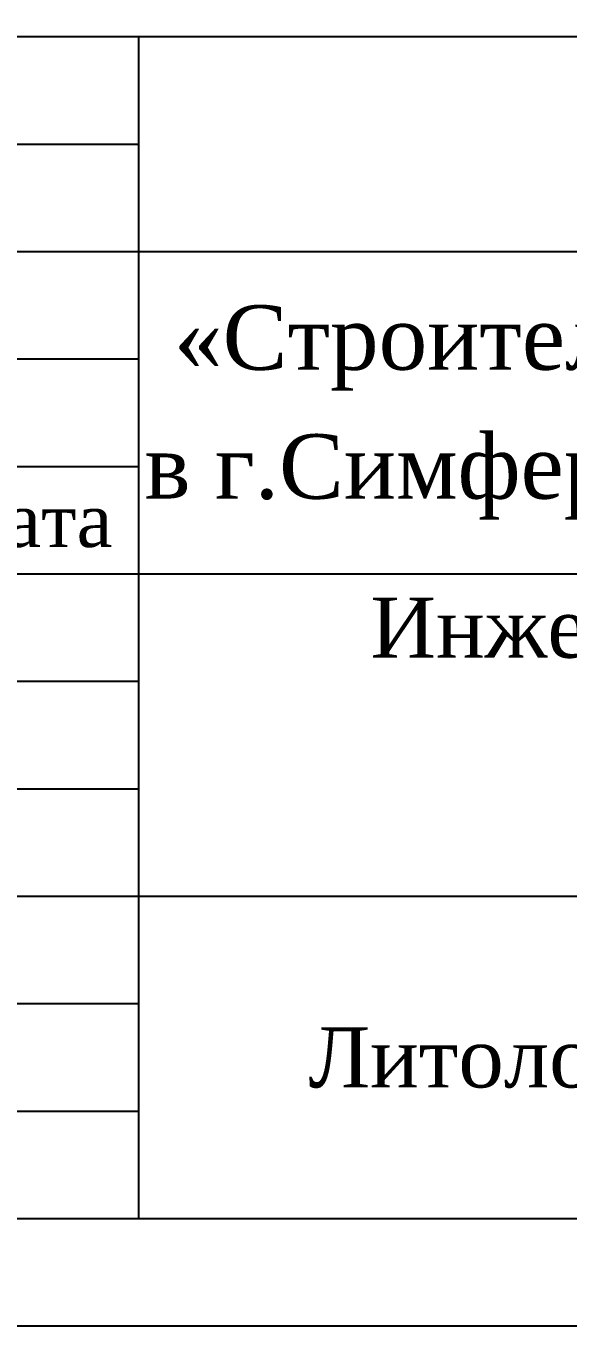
# Model space of a CAD drawing. Header units: millimetres. Extents: x 41890028 to 44740435, y 21258419 to 23626306.
# Drawn here: x 42907049 to 42919670, y 21258419 to 21288667 of the extents above; entities that cross this region are included whole.
import ezdxf
from ezdxf.enums import TextEntityAlignment as Align

# ---------------------------------------------------------------- set-up
doc = ezdxf.new("R2010")
doc.units = ezdxf.units.MM
for name, color, linetype in [('ГЛ_Штамп', 7, 'Continuous'), ('ГЛ_Штамп_РамкаВнутр', 7, 'Continuous'), ('ГЛ_Штамп_Текст', 7, 'Continuous')]:
    doc.layers.add(name, color=color, linetype=linetype)
doc.layers.add('ГЛ_Штамп_РамкаВнеш', color=6, linetype='Continuous', plot=False)
doc.styles.add('ГеологияШтамп', font='times.ttf')

# ---------------------------------------------------------------- blocks, each defined once
blk = doc.blocks.new('*U58')
at = {"layer": 'ГЛ_Штамп_РамкаВнеш'}
blk.add_lwpolyline([(0, 0), (210, 0), (210, 297), (0, 297)], close=True, dxfattribs=at)
at = {"layer": 'ГЛ_Штамп_РамкаВнутр'}
blk.add_lwpolyline([(20, 5), (205, 5), (205, 292), (20, 292)], close=True, dxfattribs=at)
at = {"layer": 'ГЛ_Штамп_Текст', "style": 'ГеологияШтамп', "flags": 8}
for tag, p in [('Приложение', (191.674, 288.5)), ('Лист', (205, 288.5))]:
    blk.add_attdef(tag, text='', height=3, dxfattribs=at).set_placement(p, align=Align.MIDDLE_RIGHT)
blk = doc.blocks.new('ГЛ_форма3')
at = {"layer": 'ГЛ_Штамп'}
for p, q in [((-185, 55), (0, 55)), ((-120, 55), (-120, 0)), ((-185, 50), (-120, 50)), ((-185, 45), (-120, 45)), ((-120, 45), (0, 45)), ((-185, 40), (-120, 40)), ((-185, 35), (-120, 35)), ((-185, 30), (0, 30)), ((-185, 25), (-120, 25)), ((-185, 20), (-120, 20)), ((-185, 15), (-120, 15)), ((-120, 15), (-50, 15)), ((-185, 10), (-120, 10)), ((-185, 5), (-120, 5)), ((-185, 0), (0, 0))]:
    blk.add_line(p, q, dxfattribs=at)
at = {"layer": 'ГЛ_Штамп_Текст', "style": 'ГеологияШтамп'}
blk.add_text('Дата', height=2.5, dxfattribs=at).set_placement((-125, 32.5), align=Align.MIDDLE_CENTER)
at = {"layer": 'ГЛ_Штамп_Текст', "style": 'ГеологияШтамп', "flags": 8}
for tag, height, p in [('Проект', 4, (-60, 50)), ('НаимПроекта1', 3, (-60, 41)), ('НаимПроекта2', 3, (-60, 35)), ('Альбом1', 2.8, (-85.109, 27.5)), ('Альбом2', 2.8, (-85.109, 22.5)), ('СТ', 3, (-42.5, 20.252)), ('Лист', 3, (-27.5, 20.252)), ('Лис-в', 3, (-10, 20.252)), ('Альбом3', 2.8, (-85.109, 17.5)), ('НаимЛист1', 2.8, (-85.109, 12.5)), ('НаимЛист2', 2.8, (-85.109, 7.5)), ('НаимЛист3', 2.8, (-85.109, 2.5))]:
    blk.add_attdef(tag, text='', height=height, dxfattribs=at).set_placement(p, align=Align.MIDDLE_CENTER)
at = {"layer": 'ГЛ_Штамп_Текст', "style": 'ГеологияШтамп', "width": 0.9, "flags": 8}
for tag, p in [('Надпись1', (-184.365, 22.5)), ('ФИО_1', (-164.87, 22.5)), ('Надпись2', (-184.365, 17.5)), ('ФИО_2', (-164.87, 17.5)), ('Надпись3', (-184.365, 12.5)), ('ФИО_3', (-164.87, 12.5)), ('Надпись4', (-184.365, 7.5)), ('ФИО_4', (-164.87, 7.5)), ('Надпись5', (-184.365, 2.5)), ('ФИО_5', (-164.87, 2.5))]:
    blk.add_attdef(tag, text='', height=2.5, dxfattribs=at).set_placement(p, align=Align.MIDDLE_LEFT)

msp = doc.modelspace()

# ---------------------------------------------------------------- block references
at = {"xscale": 500, "yscale": 500, "zscale": 500}
msp.add_blockref('*U58', (42867170.445, 21258419.467), dxfattribs=at)
ref = msp.add_blockref('ГЛ_форма3', (42969670.445, 21260919.467), dxfattribs=dict(xscale=500, yscale=500, zscale=500))
ref.add_attrib('НаимПроекта1', '«Строительство Соборной мечети в районе ул.Ялтинская,22', dxfattribs={"layer": 'ГЛ_Штамп_Текст', "height": 1500, "style": 'ГеологияШтамп'}).set_placement((42939670.445, 21281419.467), align=Align.MIDDLE_CENTER)
ref.add_attrib('НаимПроекта2', 'в г.Симферополь, Республика Крым (внеплощадочные сети)»', dxfattribs={"layer": 'ГЛ_Штамп_Текст', "height": 1500, "style": 'ГеологияШтамп'}).set_placement((42939670.445, 21278419.467), align=Align.MIDDLE_CENTER)
ref.add_attrib('Альбом1', 'Инженерно-геологические', dxfattribs={"layer": 'ГЛ_Штамп_Текст', "height": 1400, "style": 'ГеологияШтамп'}).set_placement((42927115.961, 21274669.467), align=Align.MIDDLE_CENTER)
ref.add_attrib('НаимЛист2', 'Литолого-стратиграфическая ', dxfattribs={"layer": 'ГЛ_Штамп_Текст', "height": 1400, "style": 'ГеологияШтамп'}).set_placement((42927115.961, 21264669.467), align=Align.MIDDLE_CENTER)

doc.saveas('drawing.dxf')
